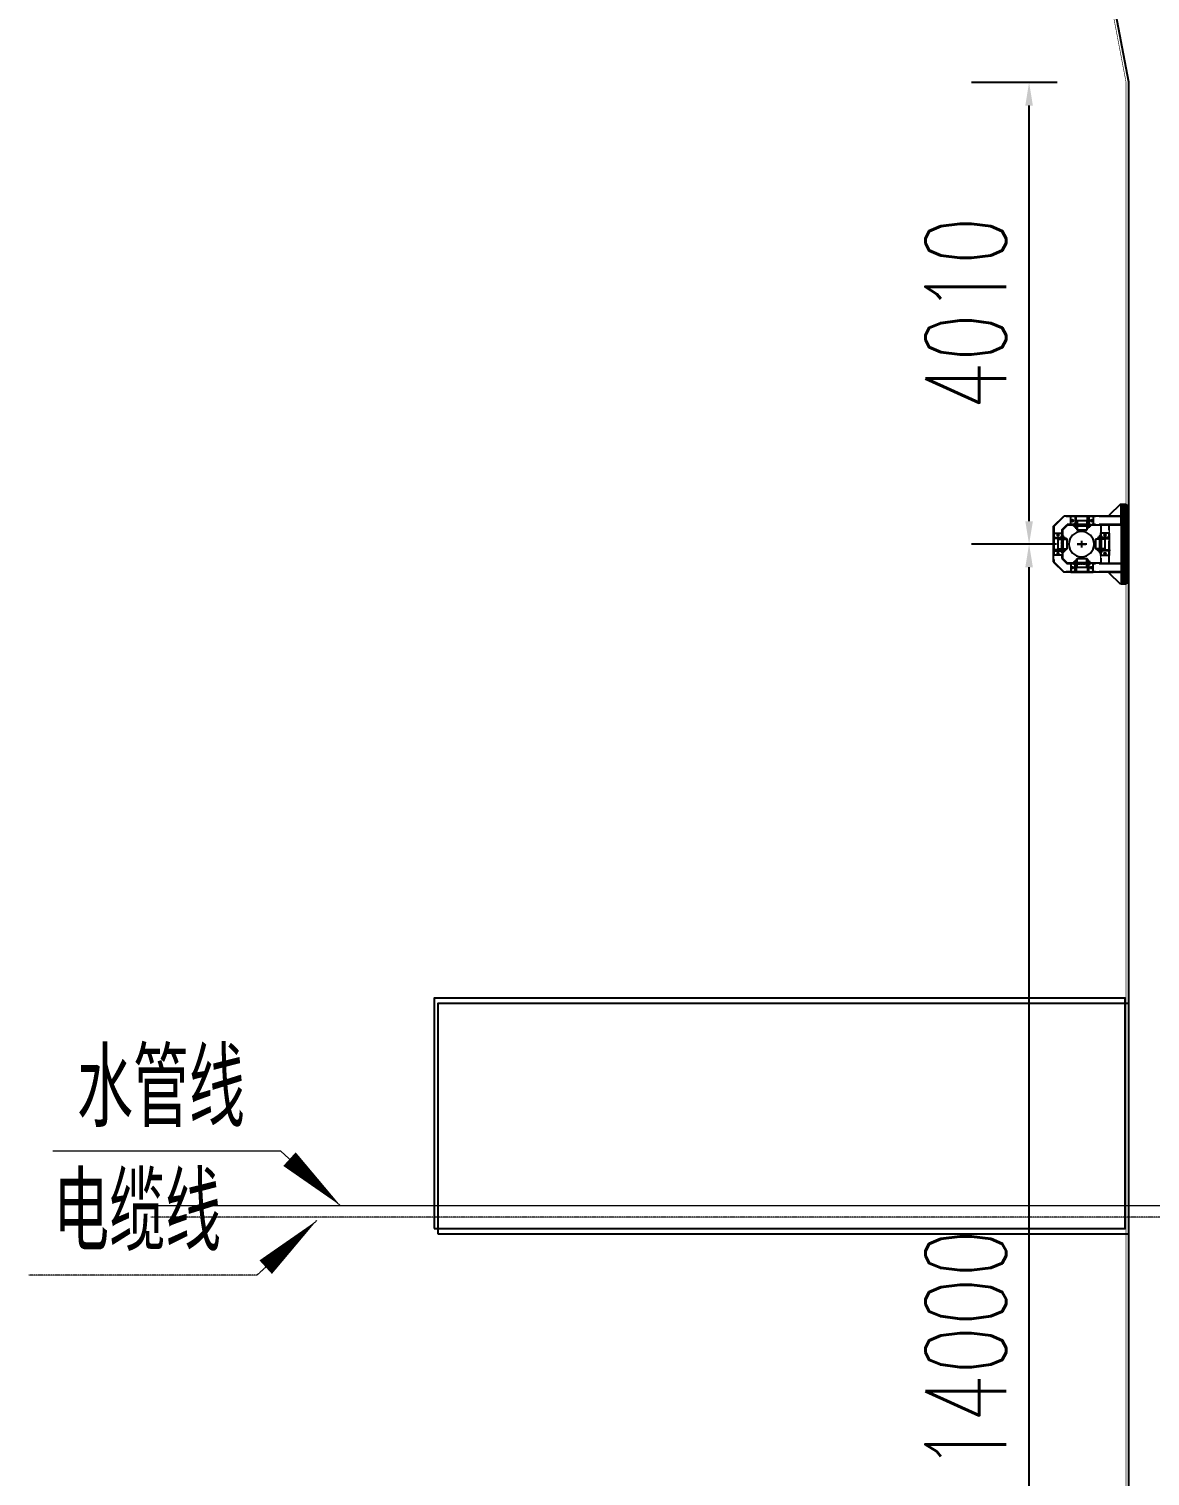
# Model space of a CAD drawing. Header units: millimetres. Extents: x -1003406 to 3312184, y 81337 to 716393.
# Drawn here: x 1466355 to 1476089, y 195506 to 208075 of the extents above; entities that cross this region are included whole.
import ezdxf

# ---------------------------------------------------------------- set-up
doc = ezdxf.new("R2010")
doc.units = ezdxf.units.MM
doc.header["$LTSCALE"] = 10
for name, pattern in [('-6_350_HOLE$0$DASH', [0.35, 0.25, -0.1]), ('CENTER2', [28.575, 19.05, -3.175, 3.175, -3.175]), ('DASHED2', [0.375, 0.25, -0.125]), ('DOTE', [2.42, 2, -0.2, 0.02, -0.2])]:
    doc.linetypes.add(name, pattern=pattern)
doc.layers.get('0').update_dxf_attribs({"linetype": 'CONTINUOUS'})
doc.layers.get('Defpoints').update_dxf_attribs({"linetype": 'CONTINUOUS'})
for name, color, linetype in [('DOTE', 1, 'DOTE'), ('PUB_TEXT', 7, 'CONTINUOUS'), ('W-bridge approach引桥', 4, 'CONTINUOUS'), ('W-FLOAT_BOWL浮筒', 253, 'CONTINUOUS'), ('W-MOUNTING固定方式', 5, 'CONTINUOUS'), ('W-STEEL_FRAME钢架', 3, 'CONTINUOUS'), ('W-WOOD_FLOOR木地板', 30, 'CONTINUOUS')]:
    doc.layers.add(name, color=color, linetype=linetype)
doc.layers.add('文字及标注', color=3, linetype='CONTINUOUS', lineweight=15)
doc.styles.add('_TCH_DIM', font='SIMPLEX', dxfattribs={"bigfont": 'GBCBIG'})
doc.styles.add('STANDARD_T3', font='simplex.shx', dxfattribs={"width": 0.7, "bigfont": 'gbcbig.shx'})
doc.dimstyles.new('W&&200', dxfattribs={"dimtxt": 700, "dimasz": 200, "dimexe": 500, "dimexo": 600, "dimgap": 200, "dimtad": 1, "dimdec": 0, "dimzin": 0, "dimdsep": 46, "dimtxsty": 'STANDARD_T3', "dimcen": 0.09, "dimclrd": 1, "dimclre": 1, "dimclrt": 7, "dimazin": 2, "dimtfac": 1, "dimtdec": 0, "dimtix": 1, "dimtmove": 2, "dimatfit": 3, "dimfxl": 100, "dimtolj": 1, "dimtzin": 0, "dimarcsym": 0})
doc.dimstyles.new('W&&5', dxfattribs={"dimtxt": 17.5, "dimasz": 5, "dimexe": 12.5, "dimexo": 15, "dimgap": 5, "dimtad": 1, "dimdec": 0, "dimzin": 0, "dimdsep": 46, "dimtxsty": 'STANDARD_T3', "dimcen": 0.09, "dimclrd": 1, "dimclre": 1, "dimclrt": 7, "dimazin": 2, "dimtfac": 1, "dimtdec": 0, "dimtix": 1, "dimtmove": 2, "dimatfit": 3, "dimfxl": 100, "dimtolj": 1, "dimtzin": 0, "dimarcsym": 0})

# ---------------------------------------------------------------- blocks, each defined once
blk = doc.blocks.new('*U190')
blk.add_lwpolyline([(-12, 0), (-12, 2.5), (12, 2.5), (12, 0)], close=True)
blk = doc.blocks.new('*U189')
at = {"color": 8, "linetype": 'Continuous', "lineweight": 15}
for p, q in [((-1, 2), (-2, 1)), ((0, 1), (0, -1)), ((-1, -2), (-2, -1))]:
    blk.add_line(p, q, dxfattribs=at)
at = {"color": 7, "linetype": 'Continuous', "lineweight": 15}
for p, q in [((16, 1), (0, 1)), ((0, 0), (19, 0)), ((16, 1), (16, 0)), ((19, -1), (19, 0)), ((0, -1), (19, -1))]:
    blk.add_line(p, q, dxfattribs=at)
for centre, radius, start, end in [((-3, 0), 2.9, 41.3178, 318.6822), ((-3, 0), 1.45, 41.3178, 318.6822), ((0, 3), 2.82, 221.3178, 270), ((0, -3), 2.82, 90, 138.6822), ((0, 3), 1.37, 221.3178, 270), ((0, -3), 1.37, 90, 138.6822)]:
    blk.add_arc(centre, radius, start, end, dxfattribs=at)
blk = doc.blocks.new('无头销轴_B型_D12X150')
at = {"color": 0}
for p, q in [((-72, 6), (-72, -6)), ((72, 6), (72, -6))]:
    blk.add_line(p, q, dxfattribs=at)
blk.add_lwpolyline([(-75, 4), (-75, -4), (-72, -6), (72, -6), (75, -4), (75, 4), (72, 6), (-72, 6)], close=True, dxfattribs=at)
for centre in [(-70, 0), (70, 0)]:
    blk.add_circle(centre, 1.6, dxfattribs=at)
blk = doc.blocks.new('A$C1EDE4923')
at = {"linetype": 'DASHED2'}
for p, q in [((-240, 126), (-249, 126)), ((-235, 126), (-145, 126)), ((-141, 126), (-132, 126)), ((-240, 113), (-249, 113)), ((-235, 113), (-145, 113)), ((-141, 113), (-132, 113))]:
    blk.add_line(p, q, dxfattribs=at)
for p, q in [((-232, 80), (-232, 160)), ((-148, 80), (-148, 160))]:
    blk.add_line(p, q)
at = {"color": 3, "linetype": 'CENTER2', "ltscale": 0.5}
for p, q in [((-284, 80), (-260, 80)), ((-272, 68), (-272, 92)), ((-235, 120), (-254, 120)), ((-146, 120), (-127, 120)), ((-97, 80), (-121, 80)), ((-109, 68), (-109, 92))]:
    blk.add_line(p, q, dxfattribs=at)
at = {"color": 3, "linetype": 'CENTER2'}
blk.add_line((-241, 120), (-140, 120), dxfattribs=at)
for points in [[(-249, 142), (-240, 142), (-240, 40), (-249, 40)], [(-232, 160), (-148, 160), (-145, 157), (-145, 83), (-148, 80), (-232, 80), (-235, 83), (-235, 157)], [(-132, 142), (-141, 142), (-141, 40), (-132, 40)], [(-94, 40), (-94, 120), (-287, 120), (-287, 40)]]:
    blk.add_lwpolyline(points, close=True)
for centre in [(-272, 80), (-109, 80)]:
    blk.add_circle(centre, 7)
at = {"xscale": -1}
for name, p, rotation in [('*U189', (-260, 114), 270), ('*U190', (-249, 120), 90), ('*U190', (-237, 120), 90), ('无头销轴_B型_D12X150', (-190, 120), 180)]:
    blk.add_blockref(name, p, dxfattribs=dict(at, rotation=rotation))
for name, p, rotation in [('*U190', (-143, 120), 270), ('*U190', (-132, 120), 270), ('*U189', (-121, 114), 90)]:
    blk.add_blockref(name, p, dxfattribs=dict(rotation=rotation))
blk = doc.blocks.new('*D175')
at = {"color": 1, "lineweight": -2, "transparency": 16777216}
for p, q in [((121, 506), (82, 468)), ((-78, 311), (78, 464)), ((-82, 307), (-85, 304))]:
    blk.add_line(p, q, dxfattribs=at)
at = {"color": 1, "transparency": 16777216}
for points in [[(81, 468), (82, 467), (78, 464)], [(-82, 308), (-81, 307), (-78, 311)]]:
    blk.add_solid(points, dxfattribs=at)
at = {"layer": 'Defpoints', "color": 0, "transparency": 16777216}
for p in [(78, 464), (-78, 311)]:
    blk.add_point(p, dxfattribs=at)
at = {"color": 7, "transparency": 16777216, "insert": (93, 499), "char_height": 17.5, "attachment_point": 5, "rotation": 44.4737, "style": 'STANDARD_T3'}
blk.add_mtext('\\A1;∅219', dxfattribs=at)
blk = doc.blocks.new('*D275')
at = {"layer": 'Defpoints', "color": 0, "transparency": 16777216}
for p in [(1475039, 203600), (1475876, 203600), (1475882, 189600)]:
    blk.add_point(p, dxfattribs=at)
at = {"layer": 'W-WOOD_FLOOR木地板', "color": 1, "lineweight": -2, "transparency": 16777216}
for p, q in [((1475276, 203600), (1474539, 203600)), ((1475039, 189800), (1475039, 203400)), ((1475282, 189600), (1474539, 189600))]:
    blk.add_line(p, q, dxfattribs=at)
at = {"layer": 'W-WOOD_FLOOR木地板', "color": 1, "transparency": 16777216}
for points in [[(1475006, 203400), (1475072, 203400), (1475039, 203600)], [(1475006, 189800), (1475072, 189800), (1475039, 189600)]]:
    blk.add_solid(points, dxfattribs=at)
at = {"layer": 'W-WOOD_FLOOR木地板', "color": 7, "transparency": 16777216, "insert": (1474489, 196600), "char_height": 700, "attachment_point": 5, "rotation": 90, "style": 'STANDARD_T3'}
blk.add_mtext('\\A1;14000', dxfattribs=at)
blk = doc.blocks.new('*D276')
at = {"layer": 'Defpoints', "color": 0, "transparency": 16777216}
for p in [(1475039, 207610), (1475882, 207610), (1475498, 203600)]:
    blk.add_point(p, dxfattribs=at)
at = {"layer": 'W-WOOD_FLOOR木地板', "color": 1, "lineweight": -2, "transparency": 16777216}
for p, q in [((1475282, 207610), (1474539, 207610)), ((1475039, 203800), (1475039, 207410)), ((1474898, 203600), (1474539, 203600))]:
    blk.add_line(p, q, dxfattribs=at)
at = {"layer": 'W-WOOD_FLOOR木地板', "color": 1, "transparency": 16777216}
for points in [[(1475006, 207410), (1475072, 207410), (1475039, 207610)], [(1475006, 203800), (1475072, 203800), (1475039, 203600)]]:
    blk.add_solid(points, dxfattribs=at)
at = {"layer": 'W-WOOD_FLOOR木地板', "color": 7, "transparency": 16777216, "insert": (1474489, 205605), "char_height": 700, "attachment_point": 5, "rotation": 90, "style": 'STANDARD_T3'}
blk.add_mtext('\\A1;4010', dxfattribs=at)
blk = doc.blocks.new('BZQ-T')
at = {"color": 252, "lineweight": 200, "ltscale": 100}
blk.add_line((-344.6, 6), (344.6, 6), dxfattribs=at)
at = {"layer": 'DOTE', "lineweight": 200, "ltscale": 100}
for p, q in [((-300, -17), (-300, 17)), ((-100, -17), (-100, 17)), ((100, -17), (100, 17)), ((300, -17), (300, 17))]:
    blk.add_line(p, q, dxfattribs=at)
at = {"layer": 'W-MOUNTING固定方式'}
for p, q in [((-154.6, 632.1), (-244.6, 542.1)), ((-154.6, 632.1), (154.3, 632.1)), ((154.3, 632.1), (244.3, 542.1)), ((-244.6, 43), (-244.6, 542.1)), ((-121.4, 552.1), (-164.6, 509)), ((-164.6, 43), (-164.6, 509)), ((-121.4, 552.1), (121.2, 552.1)), ((121.2, 552.1), (164.3, 509)), ((164.3, 223.1), (164.3, 509)), ((244.3, 43), (244.3, 542.1))]:
    blk.add_line(p, q, dxfattribs=at)
at = {"layer": 'W-MOUNTING固定方式', "color": 253, "linetype": 'CENTER2', "true_color": 0xadadad}
for p, q in [((-152.5, 627.1), (-239.6, 540.1)), ((-239.6, 43), (-239.6, 540.1)), ((-123.5, 557.1), (-169.6, 511.1)), ((-169.6, 43), (-169.6, 511.1)), ((-152.5, 627.1), (152.2, 627.1)), ((-123.5, 557.1), (123.2, 557.1)), ((123.2, 557.1), (169.3, 511.1)), ((152.2, 627.1), (239.3, 540.1)), ((169.3, 43), (169.3, 511.1)), ((239.3, 43), (239.3, 540.1)), ((-164.6, 218.1), (164.3, 218.1)), ((164.3, 148.1), (-164.6, 148.1))]:
    blk.add_line(p, q, dxfattribs=at)
at = {"layer": 'W-MOUNTING固定方式', "color": 1}
for p, q in [((29.9, 383.5), (-30.1, 383.5)), ((29.9, 383.5), (-30.1, 383.5)), ((-0.1, 341.5), (-0.1, 425.5)), ((-0.1, 341.5), (-0.1, 425.5))]:
    blk.add_line(p, q, dxfattribs=at)
at = {"layer": 'W-MOUNTING固定方式', "color": 0, "lineweight": 5}
for p, q in [((-164.6, 223.1), (164.3, 223.1)), ((164.3, 143.1), (-164.6, 143.1)), ((164.3, 43), (164.3, 234))]:
    blk.add_line(p, q, dxfattribs=at)
at = {"layer": 'W-MOUNTING固定方式', "lineweight": 25}
blk.add_lwpolyline([(-0.1, 425.3), (-0.1, 350)], dxfattribs=at)
at = {"layer": 'W-MOUNTING固定方式', "color": 1}
for points in [[(-344.6, 43), (-344.6, 53), (-254.6, 143), (-244.6, 143), (-244.6, 43)], [(344.3, 43), (344.3, 53), (254.3, 143), (244.3, 143), (244.3, 43)]]:
    blk.add_lwpolyline(points, close=True, dxfattribs=at)
at = {"layer": 'W-MOUNTING固定方式'}
blk.add_circle((-0.1, 387.6), 109.5, dxfattribs=at)
at = {"layer": 'W-STEEL_FRAME钢架'}
for p, q in [((-164.6, 43), (-244.6, 43)), ((164.3, 43), (244.3, 43))]:
    blk.add_line(p, q, dxfattribs=at)
for points in [[(-344.6, 43), (344.6, 43), (344.6, 0), (-344.6, 0)], [(-308, 6), (-292, 6), (-292, 0), (-308, 0)], [(-108, 6), (-92, 6), (-92, 0), (-108, 0)], [(108, 6), (92, 6), (92, 0), (108, 0)], [(308, 6), (292, 6), (292, 0), (308, 0)]]:
    blk.add_lwpolyline(points, close=True, dxfattribs=at)
at = {"layer": 'W-MOUNTING固定方式', "color": 6, "lineweight": 5, "extrusion": (0, 0, -1), "xscale": -1, "zscale": -1}
for p, rotation in [((190.6, 671.7), 180), ((284.1, 193), 90)]:
    blk.add_blockref('A$C1EDE4923', p, dxfattribs=dict(at, rotation=rotation))
at = {"layer": 'W-MOUNTING固定方式', "color": 6, "lineweight": 5, "extrusion": (0, 0, -1), "zscale": -1, "rotation": 270}
blk.add_blockref('A$C1EDE4923', (-283.9, 193), dxfattribs=at)
at = {"layer": 'W-MOUNTING固定方式', "color": 6, "lineweight": 5, "extrusion": (0, 0, -1), "zscale": -1}
blk.add_blockref('A$C1EDE4923', (190.6, 103.6), dxfattribs=at)
dim = blk.add_diameter_dim_2p(p1=(-78.3, 310.9), p2=(78, 464.4), dimstyle='W&&5')
dim.commit()
dim.dimension.update_dxf_attribs({"geometry": '*D175', "text_midpoint": (93.2, 498.6)})

msp = doc.modelspace()

# ---------------------------------------------------------------- linework, layer by layer
at = {"layer": 'W-bridge approach引桥'}
for points in [[(1469873.2, 197657.4), (1475873.2, 197657.4), (1475873.2, 199657.4), (1469873.2, 199657.4)], [(1469906.5, 197610.1), (1475906.5, 197610.1), (1475906.5, 199610.1), (1469906.5, 199610.1)]]:
    msp.add_lwpolyline(points, close=True, dxfattribs=at)
at = {"layer": 'W-FLOAT_BOWL浮筒', "const_width": 5}
msp.add_lwpolyline([(1481906.5, 190600.1), (1497906.5, 190600.1), (1497906.5, 188600.1), (1481906.5, 188600.1), (1481906.5, 180600.1), (1475906.5, 180600.1), (1475906.5, 207612.3), (1474773.1, 213564.7), (1472793.5, 219551.7), (1469406.5, 224496.1), (1469406.5, 225600.1), (1481906.5, 225600.1), (1481906.5, 218600.1), (1497906.5, 218600.1), (1497906.5, 216600.1), (1481906.5, 216600.1), (1481906.5, 204600.1), (1497906.5, 204600.1), (1497906.5, 202600.1), (1481906.5, 202600.1), (1481906.5, 190600.1)], dxfattribs=at)
at = {"layer": 'W-FLOAT_BOWL浮筒'}
msp.add_lwpolyline([(1481906.5, 190600.1), (1497906.5, 190600.1), (1497906.5, 188600.1), (1481906.5, 188600.1), (1481906.5, 180600.1), (1475906.5, 180600.1), (1475906.5, 207612.3), (1474773.1, 213564.7), (1472793.5, 219551.7), (1469406.5, 224496.1), (1469406.5, 225600.1), (1481906.5, 225600.1), (1481906.5, 204600.1), (1497906.5, 204600.1), (1497906.5, 202600.1), (1481906.5, 202600.1), (1481906.5, 190600.1)], dxfattribs=at)
at = {"layer": 'W-STEEL_FRAME钢架', "const_width": 5}
msp.add_lwpolyline([(1481931.5, 190625.1), (1497931.5, 190625.1), (1497931.5, 188575.1), (1481931.5, 188575.1), (1481931.5, 180575.1), (1475881.5, 180575.1), (1475881.5, 207609.9), (1474748.9, 213558.4), (1472770.9, 219540.5), (1469381.5, 224488.3), (1469381.5, 225625.1), (1481931.5, 225625.1), (1481931.5, 218625.1), (1497931.5, 218625.1), (1497931.5, 216575.1), (1481931.5, 216575.1), (1481931.5, 204625.1), (1497931.5, 204625.1), (1497931.5, 202575.1), (1481931.5, 202575.1)], close=True, dxfattribs=at)
at = {"layer": '文字及标注', "color": 4}
for p, q in [((1468541, 198328.4), (1466561.5, 198328.4)), ((1469060.4, 197854.5), (1468541, 198328.4))]:
    msp.add_line(p, q, dxfattribs=at)
at = {"layer": '文字及标注', "color": 1, "linetype": '-6_350_HOLE$0$DASH'}
for p, q in [((1481457.9, 197754.5), (1467413.9, 197754.5)), ((1468853.7, 197724.9), (1468334.4, 197250.9)), ((1468334.4, 197250.9), (1466354.8, 197250.9))]:
    msp.add_line(p, q, dxfattribs=at)
at = {"layer": '文字及标注', "color": 4}
msp.add_lwpolyline([(1469060.4, 197854.5, 0, 160, 0), (1468617.2, 198258.9, 0, 0, 0)], format="xyseb", dxfattribs=at)
at = {"layer": '文字及标注', "color": 4, "const_width": 10}
msp.add_lwpolyline([(1481557.9, 188150.7), (1481557.9, 197854.5), (1467413.9, 197854.5)], dxfattribs=at)
at = {"layer": '文字及标注', "color": 1, "linetype": '-6_350_HOLE$0$DASH'}
msp.add_lwpolyline([(1468853.7, 197724.9, 0, 160, 0), (1468410.5, 197320.4, 0, 0, 0)], format="xyseb", dxfattribs=at)

# ---------------------------------------------------------------- block references
at = {"layer": 'W-STEEL_FRAME钢架', "lineweight": 200, "xscale": -1, "rotation": 90.00000000000057}
msp.add_blockref('BZQ-T', (1475881.5, 203600.1), dxfattribs=at)

# ---------------------------------------------------------------- texts
at = {"layer": 'PUB_TEXT', "color": 7, "style": '_TCH_DIM'}
msp.add_text('水管线', height=675.18, dxfattribs=at).set_placement((1466771.5, 198538.4))
at = {"layer": 'PUB_TEXT', "color": 7, "linetype": '-6_350_HOLE$0$DASH', "style": '_TCH_DIM'}
msp.add_text('电缆线', height=675.18, dxfattribs=at).set_placement((1466564.8, 197460.9))

# ---------------------------------------------------------------- dimensions: what is measured, and where the dimension line sits
at = {"layer": 'W-WOOD_FLOOR木地板'}
for base, p1, p2, picture, middle in [((1475039.1, 207609.9), (1475498, 203600.1), (1475881.5, 207609.9), '*D276', (1474489.1, 205605)), ((1475039.1, 203600.1), (1475881.5, 189599.7), (1475875.5, 203600.1), '*D275', (1474489.1, 196599.9))]:
    dim = msp.add_linear_dim(base=base, p1=p1, p2=p2, angle=90, dimstyle='W&&200', dxfattribs=at)
    dim.commit()
    dim.dimension.update_dxf_attribs({"geometry": picture, "text_midpoint": middle})

doc.saveas('drawing.dxf')
